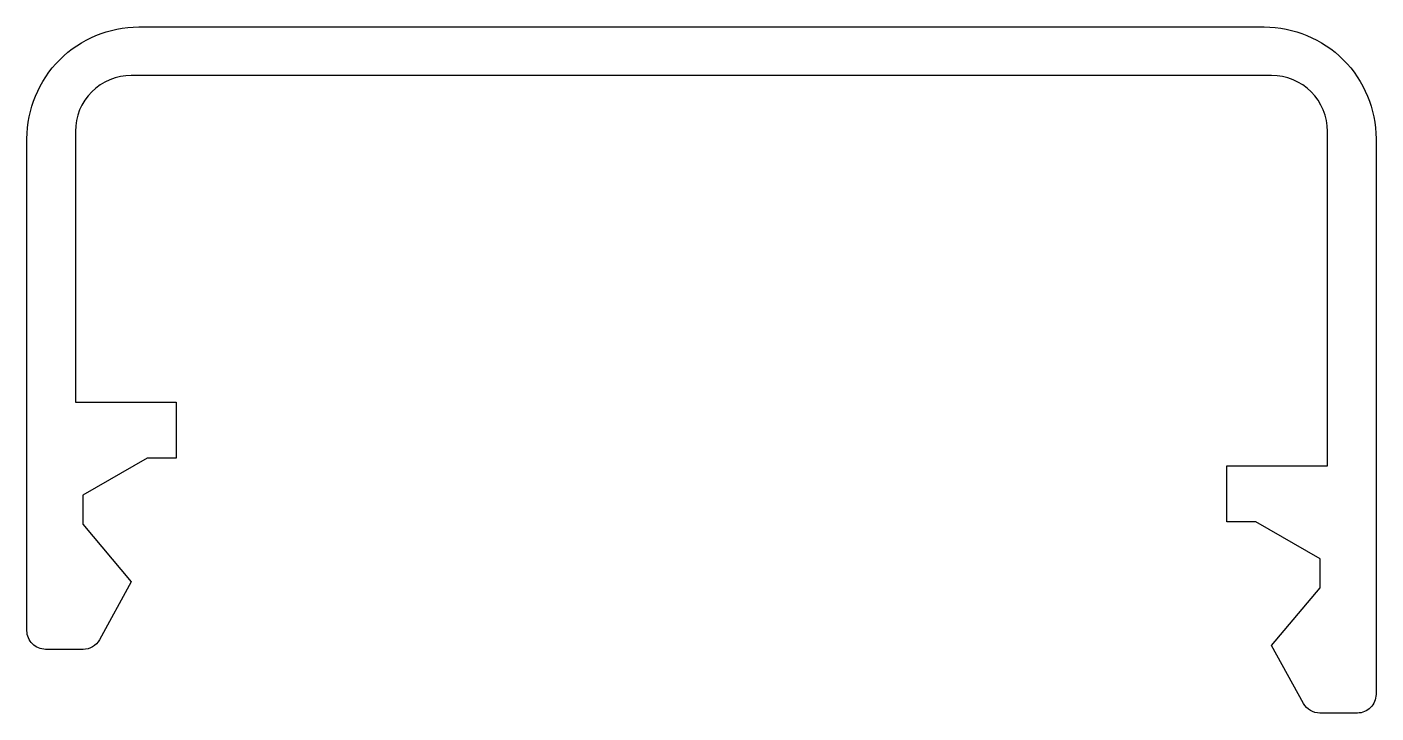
# Model space of a CAD drawing. Extents: x 577.1 to 613.3, y 517.2 to 535.6.
import ezdxf

# ---------------------------------------------------------------- set-up
doc = ezdxf.new("R2010")
doc.units = 0
doc.layers.get('0').update_dxf_attribs({"linetype": 'CONTINUOUS'})

msp = doc.modelspace()

# ---------------------------------------------------------------- linework, layer by layer
at = {"color": 0}
msp.add_lwpolyline([(613.267, 517.668, -0.414214), (612.767, 517.168), (611.762, 517.168, -0.272896), (611.325, 517.426), (610.467, 518.977), (611.767, 520.526), (611.767, 521.302), (610.042, 522.299), (609.267, 522.299), (609.267, 523.799), (611.967, 523.799), (611.967, 532.777, 0.414214), (610.467, 534.277), (579.867, 534.277, 0.414214), (578.367, 532.777), (578.367, 525.508), (581.067, 525.508), (581.067, 524.008), (580.293, 524.008), (578.567, 523.011), (578.567, 522.235), (579.867, 520.686), (579.01, 519.135, -0.272896), (578.573, 518.877), (577.567, 518.877, -0.414214), (577.067, 519.377), (577.067, 532.577, -0.414214), (580.067, 535.577), (610.267, 535.577, -0.414214), (613.267, 532.577)], format="xyb", close=True, dxfattribs=at)

doc.saveas('drawing.dxf')
